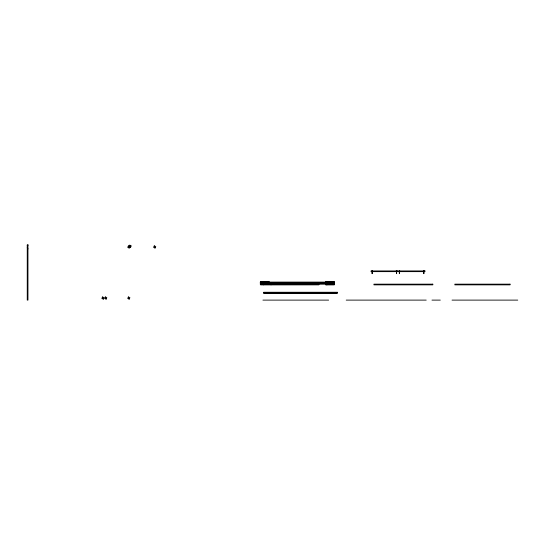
<?xml version="1.0" encoding="UTF-8"?>
<svg xmlns="http://www.w3.org/2000/svg" width="545" height="545" viewBox="0 0 545 545"><rect width="100%" height="100%" fill="white"/><g stroke="black" fill="none" stroke-linecap="round" stroke-linejoin="round"><path stroke-width="0.82" d="M105.335 296.943L104.64 298.428L106.118 299.123L106.82 297.645L105.335 296.943L106.118 299.123M129.785 245.168L129.09 246.647L130.568 247.348L131.27 245.863L129.785 245.168L130.568 247.348M102.569 296.936L101.833 298.394L103.291 299.137L104.034 297.672L102.569 296.936L103.291 299.137M128.436 245.85L127.7 247.307L129.158 248.05L129.901 246.592L128.436 245.85L129.158 248.05M128.429 296.936L127.694 298.394L129.151 299.137L129.894 297.672L128.429 296.936L129.151 299.137M154.296 245.85L153.561 247.307L155.018 248.05L155.761 246.592L154.296 245.85L155.018 248.05M27.25 245.509L27.952 245.182M334.242 282.099L260.272 282.099L260.272 282.8L334.242 282.8M334.242 283.502L260.272 283.502L260.272 284.204L334.242 284.197M263.664 292.965L337.287 292.965M262.915 300.111L328.635 300.111M346.218 300.111L426.217 300.111M431.974 300.111L440.306 300.111M452.03 300.111L517.75 300.111M27.25 247.457L27.952 248.942M423.908 270.62L423.908 273.672M423.758 270.62L423.758 273.672M423.445 270.94L423.445 271.635M399.771 270.94L399.771 271.635M399.458 270.62L399.458 273.672M399.308 270.62L399.308 273.672M396.658 270.62L396.658 273.672M396.515 270.62L396.515 273.672M396.195 270.94L396.195 271.635M372.528 270.94L372.528 271.635M372.208 270.62L372.208 273.672M372.065 270.62L372.065 273.672M334.589 282.099L334.589 282.8M334.589 283.502L334.589 284.204M332.607 282.099L332.607 281.404L334.242 281.404L334.242 284.899L332.607 284.899L332.607 284.197M332.607 282.8L332.607 283.502M332.082 282.106L332.082 281.404L325.712 281.404L325.712 282.106M332.082 282.8L332.082 283.502M332.082 284.197L332.082 284.899L325.712 284.899L325.712 284.197M329.384 282.106L329.384 282.8M329.384 283.502L329.384 284.204M326.871 281.404L326.871 282.106M326.871 282.8L326.871 283.502M326.871 284.204L326.871 284.899M325.712 282.8L325.712 283.502M318.873 284.156L318.873 284.858L262.779 284.899L262.779 284.197M271.029 284.156L271.029 284.858M269.148 282.106L269.148 281.404L262.779 281.404L262.779 282.106M269.148 282.8L269.148 283.502M267.983 281.404L267.983 282.106M267.983 282.8L267.983 283.502M265.476 282.106L265.476 282.8M263.657 284.156L263.664 284.858M262.779 282.8L262.779 283.502M262.254 282.099L262.254 281.404L260.619 281.404L260.619 284.899L262.254 284.899L262.254 284.197M262.254 282.8L262.254 283.502M27.952 244.889L27.25 244.889L27.25 300.111L27.952 300.111L27.952 244.889M397.673 270.94L371.043 270.94L371.043 271.635L397.673 271.635L397.673 270.94M424.923 270.94L398.293 270.94L398.293 271.635L424.923 271.635L424.923 270.94M432.805 284.156L373.911 284.156L373.911 284.858L432.805 284.858L432.805 284.156M510.045 284.156L454.83 284.156L454.83 284.858L510.045 284.858L510.045 284.156M337.287 292.263L263.664 292.263L263.664 293.312L337.287 293.312L337.287 292.263"/></g></svg>
